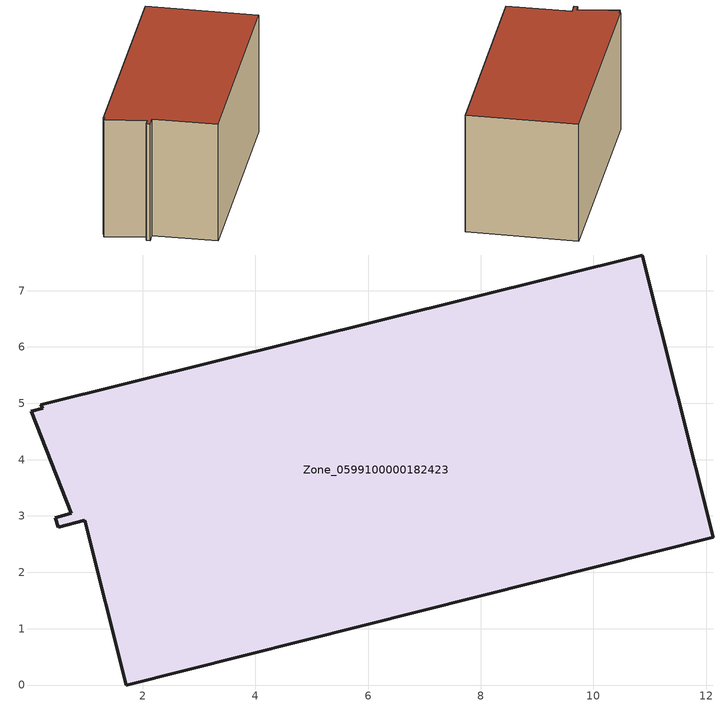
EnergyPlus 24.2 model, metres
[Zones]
Zone_0599100000182423
 floor ground (C_G): 0.23,4.91 0.2,4.97 10.87,7.63 12.13,2.62 1.71,0 0.97,2.92 0.5,2.8 0.45,2.97 0.73,3.05 0.02,4.86 z0
 wall outside (C_F): 0.45,2.97 0.5,2.8 0.97,2.92 1.71,0 12.13,2.62 10.87,7.63 0.2,4.97 0.23,4.91 0.02,4.86 0.73,3.05 0.45,2.97 z0:5.91
 roof outside (C_R): 0.2,4.97 0.23,4.91 0.02,4.86 0.73,3.05 0.45,2.97 0.5,2.8 0.97,2.92 1.71,0 12.13,2.62 10.87,7.63 z5.91
[BUILDING]
Pand.0599100000182423: North Axis=0; Terrain=City; Loads Convergence Tolerance Value=0.04; Temperature Convergence Tolerance Value=0.4; Solar Distribution=FullExterior; Maximum Number of Warmup Days=25; Minimum Number of Warmup Days=1
[Site:Location]
Rotterdam.The.Hague.AP_ZH_NLD Design_Conditions: Latitude=51.96; Longitude=4.45; Time Zone=1; Elevation=-4.5
[SITE:GROUNDTEMPERATURE:BUILDINGSURFACE]
18, 18, 18, 18, 18, 18, 18, 18, 18, 18, 18, 18
[MATERIAL] Thermal Absorptance=0.9; Solar Absorptance=0.7; Visible Absorptance=0.7
Name | Roughness | Thickness | Conductivity | Density | Specific Heat
G.TI.1992-2005 | MediumSmooth | 0.15 | 0.06 | 540 | 1210
F.TI.1992-2005 | Rough | 0.3 | 0.12 | 1920 | 840
R.TI.1992-2005 | MediumRough | 0.2 | 0.08 | 1500 | 1000
[CONSTRUCTION]
C_G: G.TI.1992-2005
C_F: F.TI.1992-2005
C_R: R.TI.1992-2005
[ZONE]
Zone_0599100000182423: Type=1; Multiplier=1; Ceiling Height=Autocalculate; Volume=Autocalculate; Floor Area=autocalculate; Part of Total Floor Area=Yes
[ZONEINFILTRATION:DESIGNFLOWRATE]
Infil_Zone_0599100000182423: Zone or ZoneList or Space or SpaceList=Zone_0599100000182423; Schedule=AlwaysOn; Design Flow Rate Calculation Method=Flow/Area; Flow Rate per Floor Area=0.0015; Constant Term Coefficient=1; Temperature Term Coefficient=0; Velocity Term Coefficient=0; Velocity Squared Term Coefficient=0
[HVACTEMPLATE:ZONE:IDEALLOADSAIRSYSTEM]
Zone_0599100000182423: Maximum Heating Supply Air Temperature=50; Minimum Cooling Supply Air Temperature=13; Maximum Heating Supply Air Humidity Ratio=0.0156; Minimum Cooling Supply Air Humidity Ratio=0.0077; Heating Limit=NoLimit; Cooling Limit=NoLimit; Dehumidification Control Type=ConstantSensibleHeatRatio; Cooling Sensible Heat Ratio=0.7; Dehumidification Setpoint=60; Humidification Control Type=None; Humidification Setpoint=30; Outdoor Air Method=None; Outdoor Air Flow Rate per Person=0.00944; Outdoor Air Flow Rate per Zone Floor Area=0; Outdoor Air Flow Rate per Zone=0; Demand Controlled Ventilation Type=None; Outdoor Air Economizer Type=NoEconomizer; Heat Recovery Type=None; Sensible Heat Recovery Effectiveness=0.7; Latent Heat Recovery Effectiveness=0.65
[ZONECONTROL:THERMOSTAT]
ThermostatControl_Zone_0599100000182423: Zone or ZoneList=Zone_0599100000182423; Control Type Schedule=DualSetpointControlType; Control 1=Thermostat_Zone_0599100000182423; Temperature Difference Between Cutout And Setpoint=0
[THERMOSTATSETPOINT:DUALSETPOINT]
Thermostat_Zone_0599100000182423: Heating Setpoint Temperature Schedule=HeatingSetpoint_Zone_0599100000182423; Cooling Setpoint Temperature Schedule=CoolingSetpoint_Zone_0599100000182423
[SCHEDULE:COMPACT]
HeatingSetpoint_Zone_0599100000182423: Through: 12/31, For: AllDays, Until: 24:00, 21
CoolingSetpoint_Zone_0599100000182423: Through: 12/31, For: AllDays, Until: 24:00, 24
DualSetpointControlType: Through: 12/31, For: AllDays, Until: 24:00, 4
AlwaysOn: Through: 12/31, For: AllDays, Until: 24:00, 1
